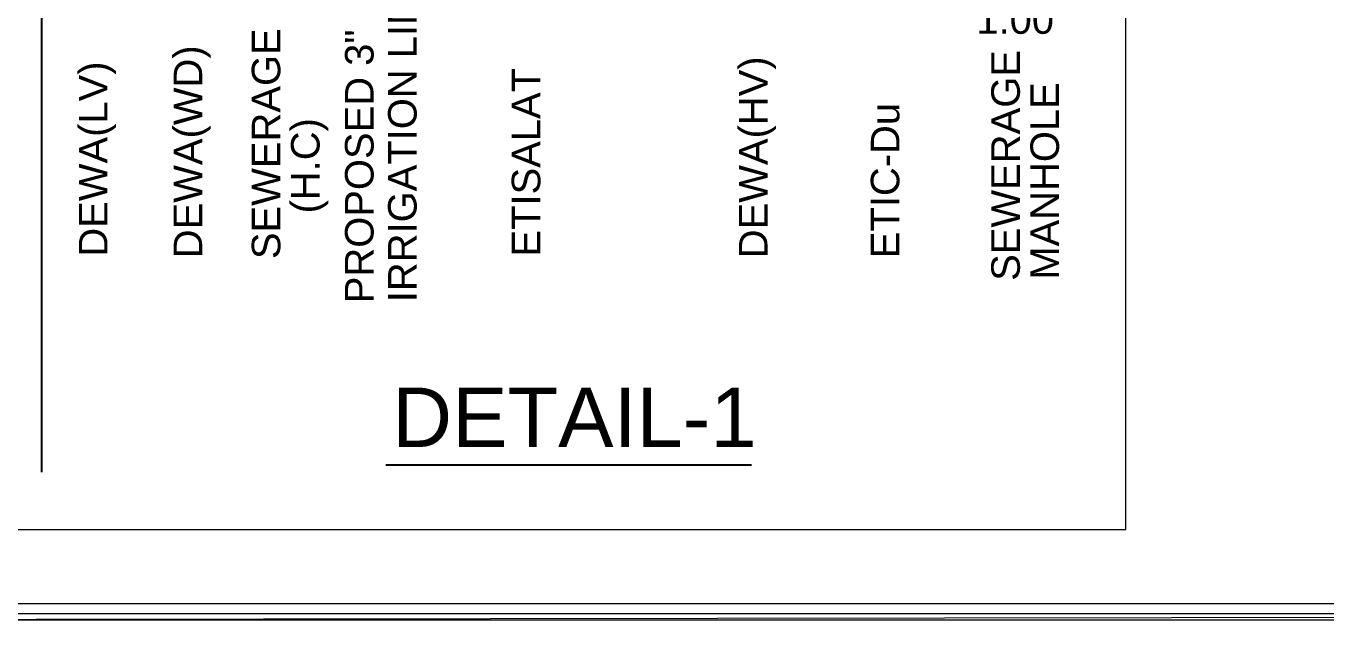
# Model space of a CAD drawing. Header units: inches. Extents: x 11 to 850, y 10 to 598.
# Drawn here: x 121.8 to 335.9, y 10.2 to 107.9 of the extents above; entities that cross this region are included whole.
import ezdxf

# ---------------------------------------------------------------- set-up
doc = ezdxf.new("R2010")
doc.units = ezdxf.units.IN
doc.header["$MEASUREMENT"] = 0
doc.layers.add('PDF_Geometry', color=7, linetype='Continuous')
doc.layers.add('PDF_Text', color=7, linetype='Continuous')
doc.styles.add('PDF Arial', font='arial.ttf')

msp = doc.modelspace()

# ---------------------------------------------------------------- linework, layer by layer
at = {"layer": 'PDF_Geometry', "lineweight": 0}
for points in [[(20.95, 25.05), (302.94, 25.05), (302.94, 296.96), (20.95, 296.96), (20.95, 25.05)], [(13.86, 12.88), (721.62, 12.88)], [(12.36, 11.19), (11.32, 10.15), (721.62, 11.16)], [(11.32, 10.15), (721.62, 11.16)], [(721.62, 11.19), (12.36, 11.19)], [(721.62, 10.15), (11.32, 10.15)]]:
    msp.add_lwpolyline(points, dxfattribs=at)
at = {"layer": 'PDF_Geometry', "lineweight": 25}
msp.add_lwpolyline([(124.42, 214.04), (124.42, 34.48)], dxfattribs=at)
at = {"layer": 'PDF_Geometry', "color": 1, "lineweight": 25}
msp.add_lwpolyline([(181.07, 35.71), (241.29, 35.71)], dxfattribs=at)

# ---------------------------------------------------------------- texts
at = {"layer": 'PDF_Text', "color": 1, "char_height": 4.7019, "attachment_point": 7, "rotation": 90, "style": 'PDF Arial'}
for s, insert in [('\\W1.000757;IRRIGATION LINE', (186.22, 62.47)), ('\\W1.000844;PROPOSED 3"', (179.13, 62.3))]:
    msp.add_mtext(s, dxfattribs=dict(at, insert=insert))
at = {"layer": 'PDF_Text', "insert": (278.3, 106.59), "char_height": 4.7019, "attachment_point": 7, "style": 'PDF Arial'}
msp.add_mtext('\\W1.001125;1.00', dxfattribs=at)
at = {"layer": 'PDF_Text', "char_height": 4.7019, "attachment_point": 7, "rotation": 90, "style": 'PDF Arial'}
for s, insert in [('\\W1.000940;SEWERAGE', (163.78, 69.57)), ('\\W1.000625;DEWA(WD)', (152.27, 69.71)), ('\\W1.000940;SEWERAGE', (285.53, 65.99)), ('\\W1.000703;DEWA(LV)', (136.66, 69.97)), ('\\W1.000732;ETISALAT', (206.58, 69.99)), ('\\W1.000665;DEWA(HV)', (245.34, 69.71)), ('\\W1.000807;MANHOLE', (291.97, 66.18)), ('\\W1.000644;ETIC-Du', (265.69, 69.72)), ('\\W1.000620;(H.C)', (171.59, 77.08))]:
    msp.add_mtext(s, dxfattribs=dict(at, insert=insert))
at = {"layer": 'PDF_Text', "color": 1, "insert": (182.12, 38.64), "char_height": 9.7763, "attachment_point": 7, "style": 'PDF Arial'}
msp.add_mtext('\\W1.000829;DETAIL-1', dxfattribs=at)

doc.saveas('drawing.dxf')
